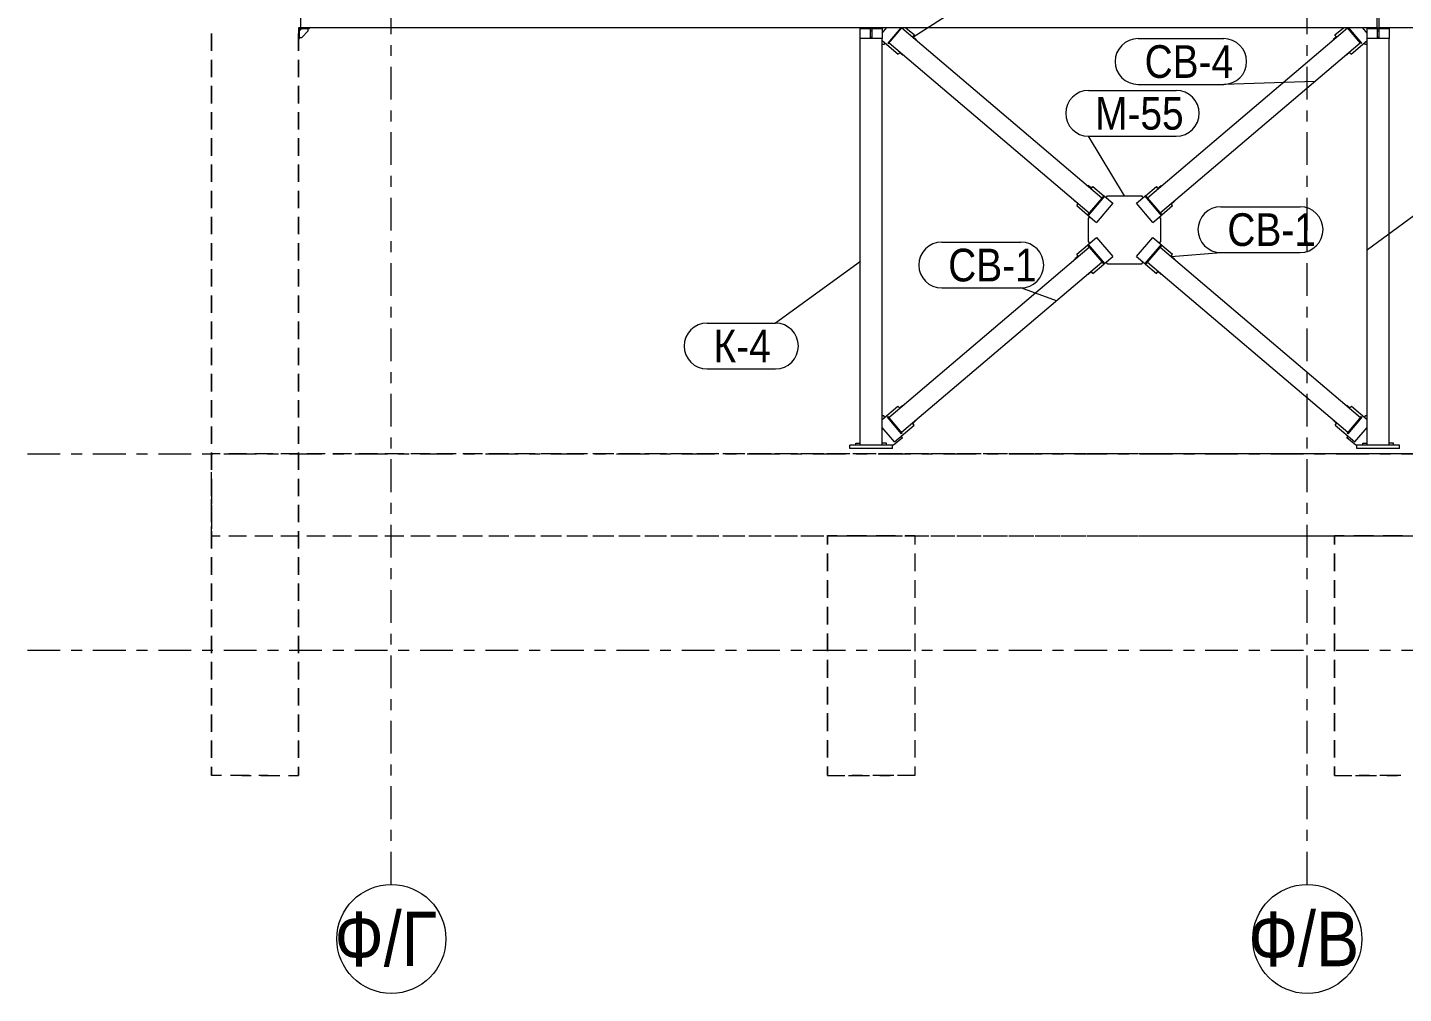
# Model space of a CAD drawing. Header units: millimetres. Extents: x -423 to 766, y -621 to 220.
# Drawn here: x 29.5 to 155.7, y -470.2 to -381.6 of the extents above; entities that cross this region are included whole.
import ezdxf

# ---------------------------------------------------------------- set-up
doc = ezdxf.new("R2010")
doc.units = ezdxf.units.MM
doc.linetypes.add('XKITLINE00', pattern=[0])
doc.linetypes.add('XKITLINE03', pattern=[6, 3, -1, 1, -1])
for name, color, linetype, lineweight in [('Part', 2, 'Continuous', 0), ('PartMark', 3, 'Continuous', 0), ('ReferenceModel', 1, 'Continuous', 0), ('S-GRID', 1, 'Continuous', 0), ('Текст', 3, 'Continuous', 0)]:
    doc.layers.add(name, color=color, linetype=linetype, lineweight=lineweight)
doc.styles.add('GOST type A', font='ARIAL.TTF')

msp = doc.modelspace()

# ---------------------------------------------------------------- linework, layer by layer
at = {"layer": 'Part', "linetype": 'XKITLINE00', "lineweight": 0}
for p, q in [((54.56, -381.64), (54.56, -379.24)), ((153.27, -381.64), (153.27, -379.24)), ((153.45, -381.64), (153.45, -379.24)), ((54.36, -381.64), (54.36, -382.64)), ((55.36, -381.64), (54.36, -381.64)), ((54.44, -382.64), (54.44, -381.72)), ((54.44, -381.72), (55.36, -381.72)), ((54.44, -381.92), (54.64, -381.72)), ((153.27, -381.64), (54.56, -381.64)), ((54.64, -382.52), (55.24, -381.92)), ((55.24, -381.92), (55.24, -381.72)), ((55.36, -381.72), (55.36, -381.64)), ((105.86, -382.64), (105.86, -381.64)), ((105.86, -381.72), (107.86, -381.72)), ((106.81, -382.52), (106.81, -381.72)), ((106.81, -381.92), (106.91, -381.92)), ((106.91, -381.72), (106.91, -382.52)), ((107.86, -381.64), (107.86, -382.64)), ((107.86, -382.13), (108.28, -381.64)), ((109.59, -381.64), (108.39, -383.05)), ((108.45, -383.1), (109.69, -381.64)), ((109.68, -381.65), (128.03, -397.24)), ((110.05, -381.64), (110.83, -382.3)), ((110.7, -382.46), (110.83, -382.3)), ((132.2, -397.24), (150.54, -381.65)), ((149.39, -382.3), (150.17, -381.64)), ((149.53, -382.46), (149.39, -382.3)), ((151.77, -383.1), (150.53, -381.64)), ((150.63, -381.64), (151.83, -383.05)), ((152.36, -382.13), (151.95, -381.64)), ((152.36, -382.64), (152.36, -381.64)), ((152.36, -381.72), (154.36, -381.72)), ((153.27, -381.64), (153.45, -381.64)), ((153.31, -382.52), (153.31, -381.72)), ((153.31, -381.92), (153.41, -381.92)), ((153.41, -381.72), (153.41, -382.52)), ((245.66, -381.64), (153.45, -381.64)), ((154.36, -381.64), (154.36, -382.64)), ((54.36, -382.64), (54.44, -382.64)), ((54.44, -382.52), (54.64, -382.52)), ((105.86, -419.94), (105.86, -382.64)), ((107.86, -382.64), (105.86, -382.64)), ((106.91, -382.52), (106.81, -382.52)), ((107.86, -419.94), (107.86, -382.64)), ((107.86, -382.8), (109.34, -384.06)), ((108.01, -383.19), (107.86, -383.19)), ((108.14, -383.03), (108.01, -383.19)), ((108.39, -383.05), (108.45, -383.1)), ((108.52, -383.02), (126.86, -398.61)), ((110.67, -382.49), (110.7, -382.46)), ((110.7, -382.46), (111, -382.72)), ((110.98, -382.75), (111, -382.72)), ((133.36, -398.61), (151.71, -383.02)), ((149.53, -382.46), (149.22, -382.72)), ((149.22, -382.72), (149.25, -382.75)), ((149.55, -382.49), (149.53, -382.46)), ((150.88, -384.06), (152.36, -382.8)), ((151.83, -383.05), (151.77, -383.1)), ((152.21, -383.19), (152.08, -383.03)), ((152.36, -383.19), (152.21, -383.19)), ((154.36, -382.64), (152.36, -382.64)), ((152.36, -419.94), (152.36, -382.64)), ((153.41, -382.52), (153.31, -382.52)), ((154.36, -419.94), (154.36, -382.64)), ((109.34, -384.06), (109.48, -383.9)), ((109.48, -383.9), (109.51, -383.87)), ((109.48, -383.9), (109.79, -384.16)), ((109.79, -384.16), (109.81, -384.12)), ((150.44, -384.16), (150.41, -384.12)), ((150.74, -383.9), (150.44, -384.16)), ((150.72, -383.87), (150.74, -383.9)), ((150.88, -384.06), (150.74, -383.9)), ((126.76, -396.11), (126.73, -396.14)), ((127.06, -396.36), (126.76, -396.11)), ((127.06, -396.36), (127.2, -396.2)), ((127.2, -396.2), (128.19, -397.05)), ((132.03, -397.05), (133.03, -396.2)), ((133.16, -396.36), (133.03, -396.2)), ((133.16, -396.36), (133.47, -396.11)), ((133.49, -396.14), (133.47, -396.11)), ((128.19, -397.05), (126.7, -398.8)), ((128.25, -397.1), (126.76, -398.85)), ((127.04, -396.39), (127.06, -396.36)), ((128.25, -397.1), (128.19, -397.05)), ((128.25, -397.1), (129.01, -397.74)), ((128.4, -397.23), (128.53, -397.07)), ((128.53, -397.07), (131.69, -397.07)), ((131.21, -397.74), (131.97, -397.1)), ((131.82, -397.23), (131.69, -397.07)), ((132.03, -397.05), (131.97, -397.1)), ((131.97, -397.1), (133.46, -398.85)), ((132.03, -397.05), (133.52, -398.8)), ((133.19, -396.39), (133.16, -396.36)), ((125.54, -397.54), (125.57, -397.51)), ((125.84, -397.8), (125.54, -397.54)), ((125.71, -397.96), (125.84, -397.8)), ((125.71, -397.96), (126.7, -398.8)), ((125.87, -397.77), (125.84, -397.8)), ((129.01, -397.74), (127.52, -399.5)), ((132.7, -399.5), (131.21, -397.74)), ((133.52, -398.8), (134.51, -397.96)), ((134.38, -397.8), (134.35, -397.77)), ((134.38, -397.8), (134.68, -397.54)), ((134.51, -397.96), (134.38, -397.8)), ((134.68, -397.54), (134.66, -397.51)), ((126.76, -398.85), (126.7, -398.8)), ((126.76, -398.85), (127.52, -399.5)), ((126.78, -399.13), (126.91, -398.98)), ((126.78, -401.24), (126.78, -399.13)), ((132.7, -399.5), (133.46, -398.85)), ((133.44, -399.13), (133.31, -398.98)), ((133.44, -401.24), (133.44, -399.13)), ((133.52, -398.8), (133.46, -398.85)), ((126.76, -401.53), (127.52, -400.88)), ((126.91, -401.4), (126.78, -401.24)), ((127.52, -400.88), (129.01, -402.63)), ((131.21, -402.63), (132.7, -400.88)), ((132.7, -400.88), (133.46, -401.53)), ((133.31, -401.4), (133.44, -401.24)), ((108.49, -417.38), (126.86, -401.77)), ((125.71, -402.42), (126.7, -401.58)), ((125.84, -402.58), (125.71, -402.42)), ((126.76, -401.53), (126.7, -401.58)), ((126.7, -401.58), (128.19, -403.33)), ((126.76, -401.53), (128.25, -403.28)), ((133.46, -401.53), (131.97, -403.28)), ((133.52, -401.58), (132.03, -403.33)), ((133.36, -401.77), (151.74, -417.38)), ((133.52, -401.58), (133.46, -401.53)), ((133.52, -401.58), (134.51, -402.42)), ((134.38, -402.58), (134.51, -402.42)), ((109.65, -418.75), (128.03, -403.14)), ((125.84, -402.58), (125.54, -402.84)), ((125.54, -402.84), (125.57, -402.87)), ((125.87, -402.61), (125.84, -402.58)), ((127.2, -404.17), (128.19, -403.33)), ((128.25, -403.28), (128.19, -403.33)), ((128.25, -403.28), (129.01, -402.63)), ((128.56, -403.34), (128.4, -403.15)), ((131.66, -403.34), (128.56, -403.34)), ((131.21, -402.63), (131.97, -403.28)), ((131.66, -403.34), (131.82, -403.15)), ((132.03, -403.33), (131.97, -403.28)), ((132.03, -403.33), (133.03, -404.17)), ((132.2, -403.14), (150.57, -418.75)), ((134.35, -402.61), (134.38, -402.58)), ((134.38, -402.58), (134.68, -402.84)), ((134.66, -402.87), (134.68, -402.84)), ((126.76, -404.27), (126.73, -404.24)), ((127.06, -404.01), (126.76, -404.27)), ((127.04, -403.98), (127.06, -404.01)), ((127.2, -404.17), (127.06, -404.01)), ((133.03, -404.17), (133.16, -404.01)), ((133.16, -404.01), (133.19, -403.98)), ((133.16, -404.01), (133.47, -404.27)), ((133.47, -404.27), (133.49, -404.24)), ((107.86, -417.58), (109.32, -416.34)), ((109.45, -416.5), (109.32, -416.34)), ((109.45, -416.5), (109.76, -416.25)), ((109.78, -416.28), (109.76, -416.25)), ((150.47, -416.25), (150.44, -416.28)), ((150.77, -416.5), (150.47, -416.25)), ((150.77, -416.5), (150.91, -416.34)), ((150.91, -416.34), (152.36, -417.58)), ((107.86, -417.22), (107.98, -417.22)), ((108.11, -417.37), (107.98, -417.22)), ((108.36, -417.35), (108.42, -417.3)), ((109.66, -418.88), (108.36, -417.35)), ((109.72, -418.83), (108.42, -417.3)), ((109.48, -416.54), (109.45, -416.5)), ((110.97, -417.68), (110.95, -417.65)), ((149.25, -417.68), (149.28, -417.65)), ((151.8, -417.3), (150.51, -418.83)), ((151.86, -417.35), (150.57, -418.88)), ((150.75, -416.54), (150.77, -416.5)), ((151.86, -417.35), (151.8, -417.3)), ((152.11, -417.37), (152.24, -417.22)), ((152.24, -417.22), (152.36, -417.22)), ((108.99, -419.64), (107.86, -418.31)), ((108.99, -419.64), (110.8, -418.1)), ((109.66, -418.88), (109.72, -418.83)), ((110.67, -417.94), (110.64, -417.91)), ((110.67, -417.94), (110.97, -417.68)), ((110.8, -418.1), (110.67, -417.94)), ((149.55, -417.94), (149.25, -417.68)), ((149.42, -418.1), (149.55, -417.94)), ((149.42, -418.1), (151.23, -419.64)), ((149.58, -417.91), (149.55, -417.94)), ((150.57, -418.88), (150.51, -418.83)), ((151.23, -419.64), (152.36, -418.31)), ((104.91, -420.24), (104.91, -419.94)), ((108.81, -419.94), (104.91, -419.94)), ((105.46, -419.94), (105.46, -419.74)), ((105.46, -419.74), (105.86, -419.74)), ((108.26, -419.74), (107.86, -419.74)), ((108.26, -419.94), (108.26, -419.74)), ((108.9, -419.94), (108.81, -419.94)), ((108.81, -420.24), (108.81, -419.94)), ((109.73, -419.27), (108.9, -419.94)), ((109.73, -419.27), (109.6, -419.12)), ((150.49, -419.27), (150.62, -419.12)), ((151.32, -419.94), (150.49, -419.27)), ((151.41, -419.94), (151.32, -419.94)), ((151.41, -420.24), (151.41, -419.94)), ((155.31, -419.94), (151.41, -419.94)), ((151.96, -419.94), (151.96, -419.74)), ((151.96, -419.74), (152.36, -419.74)), ((154.76, -419.74), (154.36, -419.74)), ((154.76, -419.94), (154.76, -419.74)), ((155.31, -420.24), (155.31, -419.94)), ((108.81, -420.24), (104.91, -420.24)), ((155.31, -420.24), (151.41, -420.24))]:
    msp.add_line(p, q, dxfattribs=at)
at = {"layer": 'PartMark', "linetype": 'XKITLINE00', "lineweight": 0}
for p, q in [((110.69, -382.51), (119.47, -376.84)), ((131.34, -382.64), (139.19, -382.64)), ((131.34, -386.84), (139.19, -386.84)), ((147.54, -386.56), (139.19, -386.84)), ((152.37, -401.97), (160.14, -396.29)), ((138.93, -398.06), (146.2, -398.06)), ((113.33, -401.31), (120.59, -401.31)), ((134.37, -402.63), (138.93, -402.26)), ((138.93, -402.26), (146.2, -402.26)), ((105.87, -403.07), (98.09, -408.74)), ((113.33, -405.51), (120.59, -405.51)), ((123.85, -406.68), (120.59, -405.51)), ((91.81, -408.74), (98.09, -408.74)), ((91.81, -412.94), (98.09, -412.94))]:
    msp.add_line(p, q, dxfattribs=at)
for centre, start, end in [((131.34, -384.74), 90, 270), ((139.19, -384.74), 270, 90), ((138.93, -400.16), 90, 270), ((146.2, -400.16), 270, 90), ((113.33, -403.41), 90, 270), ((120.59, -403.41), 270, 90), ((91.81, -410.84), 90, 270), ((98.09, -410.84), 270, 90)]:
    msp.add_arc(centre, 2.1, start, end, dxfattribs=at)
at = {"layer": 'ReferenceModel', "linetype": 'XKITLINE00', "lineweight": 0}
for p, q in [((46.36, -383.77), (46.36, -382.17)), ((46.36, -382.17), (46.36, -383.77)), ((46.36, -383.77), (46.36, -382.17)), ((54.36, -382.17), (54.36, -383.77)), ((54.36, -383.77), (54.36, -382.17)), ((54.36, -382.17), (54.36, -383.77)), ((46.36, -386.18), (46.36, -384.57)), ((46.36, -384.57), (46.36, -386.18)), ((46.36, -386.18), (46.36, -384.57)), ((54.36, -384.57), (54.36, -386.18)), ((54.36, -386.18), (54.36, -384.57)), ((54.36, -384.57), (54.36, -386.18)), ((46.36, -388.58), (46.36, -386.98)), ((46.36, -386.98), (46.36, -388.58)), ((46.36, -388.58), (46.36, -386.98)), ((54.36, -386.98), (54.36, -388.58)), ((54.36, -388.58), (54.36, -386.98)), ((54.36, -386.98), (54.36, -388.58)), ((46.36, -390.98), (46.36, -389.38)), ((46.36, -389.38), (46.36, -390.98)), ((46.36, -390.98), (46.36, -389.38)), ((54.36, -389.38), (54.36, -390.98)), ((54.36, -390.98), (54.36, -389.38)), ((54.36, -389.38), (54.36, -390.98)), ((46.36, -393.38), (46.36, -391.78)), ((46.36, -391.78), (46.36, -393.38)), ((46.36, -393.38), (46.36, -391.78)), ((54.36, -391.78), (54.36, -393.38)), ((54.36, -393.38), (54.36, -391.78)), ((54.36, -391.78), (54.36, -393.38)), ((46.36, -395.78), (46.36, -394.18)), ((46.36, -394.18), (46.36, -395.78)), ((46.36, -395.78), (46.36, -394.18)), ((54.36, -394.18), (54.36, -395.78)), ((54.36, -395.78), (54.36, -394.18)), ((54.36, -394.18), (54.36, -395.78)), ((46.36, -398.19), (46.36, -396.59)), ((46.36, -396.59), (46.36, -398.19)), ((46.36, -398.19), (46.36, -396.59)), ((54.36, -396.59), (54.36, -398.19)), ((54.36, -398.19), (54.36, -396.59)), ((54.36, -396.59), (54.36, -398.19)), ((46.36, -400.59), (46.36, -398.99)), ((46.36, -398.99), (46.36, -400.59)), ((46.36, -400.59), (46.36, -398.99)), ((54.36, -398.99), (54.36, -400.59)), ((54.36, -400.59), (54.36, -398.99)), ((54.36, -398.99), (54.36, -400.59)), ((46.36, -402.99), (46.36, -401.39)), ((46.36, -401.39), (46.36, -402.99)), ((46.36, -402.99), (46.36, -401.39)), ((54.36, -401.39), (54.36, -402.99)), ((54.36, -402.99), (54.36, -401.39)), ((54.36, -401.39), (54.36, -402.99)), ((46.36, -405.39), (46.36, -403.79)), ((46.36, -403.79), (46.36, -405.39)), ((46.36, -405.39), (46.36, -403.79)), ((54.36, -403.79), (54.36, -405.39)), ((54.36, -405.39), (54.36, -403.79)), ((54.36, -403.79), (54.36, -405.39)), ((46.36, -407.8), (46.36, -406.19)), ((46.36, -406.19), (46.36, -407.8)), ((46.36, -407.8), (46.36, -406.19)), ((54.36, -406.19), (54.36, -407.8)), ((54.36, -407.8), (54.36, -406.19)), ((54.36, -406.19), (54.36, -407.8)), ((46.36, -410.2), (46.36, -408.6)), ((46.36, -408.6), (46.36, -410.2)), ((46.36, -410.2), (46.36, -408.6)), ((54.36, -408.6), (54.36, -410.2)), ((54.36, -410.2), (54.36, -408.6)), ((54.36, -408.6), (54.36, -410.2)), ((46.36, -412.6), (46.36, -411)), ((46.36, -411), (46.36, -412.6)), ((46.36, -412.6), (46.36, -411)), ((54.36, -411), (54.36, -412.6)), ((54.36, -412.6), (54.36, -411)), ((54.36, -411), (54.36, -412.6)), ((46.36, -415), (46.36, -413.4)), ((46.36, -413.4), (46.36, -415)), ((46.36, -415), (46.36, -413.4)), ((54.36, -413.4), (54.36, -415)), ((54.36, -415), (54.36, -413.4)), ((54.36, -413.4), (54.36, -415)), ((46.36, -417.4), (46.36, -415.8)), ((46.36, -415.8), (46.36, -417.4)), ((46.36, -417.4), (46.36, -415.8)), ((54.36, -415.8), (54.36, -417.4)), ((54.36, -417.4), (54.36, -415.8)), ((54.36, -415.8), (54.36, -417.4)), ((46.36, -419.81), (46.36, -418.21)), ((46.36, -418.21), (46.36, -419.81)), ((46.36, -419.81), (46.36, -418.21)), ((54.36, -418.21), (54.36, -419.81)), ((54.36, -419.81), (54.36, -418.21)), ((54.36, -418.21), (54.36, -419.81)), ((46.36, -422.21), (46.36, -420.61)), ((46.36, -420.61), (46.36, -422.21)), ((46.36, -422.21), (46.36, -420.61)), ((46.36, -421.57), (46.36, -420.74)), ((47.16, -420.74), (46.36, -420.74)), ((46.36, -420.74), (46.36, -421.88)), ((47.16, -420.74), (46.36, -420.74)), ((49.54, -420.74), (47.95, -420.74)), ((49.57, -420.74), (47.97, -420.74)), ((51.93, -420.74), (50.34, -420.74)), ((51.98, -420.74), (50.37, -420.74)), ((54.31, -420.74), (52.72, -420.74)), ((54.38, -420.74), (52.78, -420.74)), ((54.36, -420.61), (54.36, -422.21)), ((54.36, -422.21), (54.36, -420.61)), ((54.36, -420.61), (54.36, -422.21)), ((56.7, -420.74), (55.11, -420.74)), ((56.79, -420.74), (55.19, -420.74)), ((59.08, -420.74), (57.49, -420.74)), ((59.2, -420.74), (57.59, -420.74)), ((61.47, -420.74), (59.88, -420.74)), ((61.6, -420.74), (60, -420.74)), ((63.85, -420.74), (62.26, -420.74)), ((64.01, -420.74), (62.41, -420.74)), ((66.24, -420.74), (64.65, -420.74)), ((66.42, -420.74), (64.81, -420.74)), ((68.62, -420.74), (67.03, -420.74)), ((68.82, -420.74), (67.22, -420.74)), ((71.01, -420.74), (69.42, -420.74)), ((71.23, -420.74), (69.62, -420.74)), ((73.39, -420.74), (71.8, -420.74)), ((73.64, -420.74), (72.03, -420.74)), ((75.78, -420.74), (74.19, -420.74)), ((76.04, -420.74), (74.44, -420.74)), ((78.16, -420.74), (76.57, -420.74)), ((78.45, -420.74), (76.84, -420.74)), ((80.55, -420.74), (78.96, -420.74)), ((80.86, -420.74), (79.25, -420.74)), ((82.93, -420.74), (81.34, -420.74)), ((83.26, -420.74), (81.66, -420.74)), ((85.32, -420.74), (83.73, -420.74)), ((85.67, -420.74), (84.06, -420.74)), ((87.7, -420.74), (86.11, -420.74)), ((88.08, -420.74), (86.47, -420.74)), ((90.09, -420.74), (88.5, -420.74)), ((90.48, -420.74), (88.88, -420.74)), ((92.47, -420.74), (90.88, -420.74)), ((92.89, -420.74), (91.28, -420.74)), ((94.86, -420.74), (93.27, -420.74)), ((95.29, -420.74), (93.69, -420.74)), ((97.24, -420.74), (95.65, -420.74)), ((97.7, -420.74), (96.1, -420.74)), ((99.63, -420.74), (98.04, -420.74)), ((100.11, -420.74), (98.5, -420.74)), ((102.01, -420.74), (100.42, -420.74)), ((102.51, -420.74), (100.91, -420.74)), ((104.4, -420.74), (102.81, -420.74)), ((104.92, -420.74), (103.32, -420.74)), ((106.78, -420.74), (105.19, -420.74)), ((107.33, -420.74), (105.72, -420.74)), ((109.17, -420.74), (107.58, -420.74)), ((109.73, -420.74), (108.13, -420.74)), ((111.55, -420.74), (109.96, -420.74)), ((112.14, -420.74), (110.54, -420.74)), ((113.94, -420.74), (112.35, -420.74)), ((114.55, -420.74), (112.94, -420.74)), ((116.32, -420.74), (114.73, -420.74)), ((116.95, -420.74), (115.35, -420.74)), ((118.71, -420.74), (117.12, -420.74)), ((119.36, -420.74), (117.76, -420.74)), ((121.09, -420.74), (119.5, -420.74)), ((121.77, -420.74), (120.16, -420.74)), ((123.48, -420.74), (121.89, -420.74)), ((124.17, -420.74), (122.57, -420.74)), ((125.86, -420.74), (124.27, -420.74)), ((126.58, -420.74), (124.98, -420.74)), ((128.25, -420.74), (126.66, -420.74)), ((128.99, -420.74), (127.38, -420.74)), ((130.63, -420.74), (129.04, -420.74)), ((131.39, -420.74), (129.79, -420.74)), ((133.02, -420.74), (131.43, -420.74)), ((133.8, -420.74), (132.2, -420.74)), ((135.4, -420.74), (133.81, -420.74)), ((136.21, -420.74), (134.6, -420.74)), ((137.79, -420.74), (136.2, -420.74)), ((138.61, -420.74), (137.01, -420.74)), ((140.17, -420.74), (138.58, -420.74)), ((141.02, -420.74), (139.42, -420.74)), ((142.56, -420.74), (140.97, -420.74)), ((143.43, -420.74), (141.82, -420.74)), ((144.94, -420.74), (143.35, -420.74)), ((145.83, -420.74), (144.23, -420.74)), ((147.33, -420.74), (145.74, -420.74)), ((148.24, -420.74), (146.64, -420.74)), ((149.71, -420.74), (148.12, -420.74)), ((150.65, -420.74), (149.04, -420.74)), ((152.1, -420.74), (150.51, -420.74)), ((153.05, -420.74), (151.45, -420.74)), ((154.48, -420.74), (152.89, -420.74)), ((155.46, -420.74), (153.85, -420.74)), ((156.87, -420.74), (155.28, -420.74)), ((46.36, -424.07), (46.36, -422.4)), ((46.36, -424.61), (46.36, -423.01)), ((46.36, -423.01), (46.36, -424.61)), ((46.36, -424.61), (46.36, -423.01)), ((46.36, -423.03), (46.36, -425.32)), ((54.36, -423.01), (54.36, -424.61)), ((54.36, -424.61), (54.36, -423.01)), ((54.36, -423.01), (54.36, -424.61)), ((46.36, -426.57), (46.36, -424.9)), ((46.36, -427.01), (46.36, -425.41)), ((46.36, -425.41), (46.36, -427.01)), ((46.36, -427.01), (46.36, -425.41)), ((46.36, -426.46), (46.36, -427.61)), ((54.36, -425.41), (54.36, -427.01)), ((54.36, -427.01), (54.36, -425.41)), ((54.36, -425.41), (54.36, -427.01)), ((46.36, -428.24), (46.36, -427.4)), ((46.36, -428.24), (46.36, -427.61)), ((46.36, -428.24), (46.36, -427.61)), ((46.36, -429.42), (46.36, -427.81)), ((46.36, -427.81), (46.36, -429.42)), ((46.36, -429.42), (46.36, -427.81)), ((46.36, -428.24), (47.16, -428.24)), ((46.36, -428.24), (47.16, -428.24)), ((47.95, -428.24), (49.54, -428.24)), ((47.97, -428.24), (49.57, -428.24)), ((50.34, -428.24), (51.93, -428.24)), ((50.37, -428.24), (51.98, -428.24)), ((52.72, -428.24), (54.31, -428.24)), ((52.78, -428.24), (54.38, -428.24)), ((54.36, -427.81), (54.36, -429.42)), ((54.36, -429.42), (54.36, -427.81)), ((54.36, -427.81), (54.36, -429.42)), ((55.11, -428.24), (56.7, -428.24)), ((55.19, -428.24), (56.79, -428.24)), ((57.49, -428.24), (59.08, -428.24)), ((57.59, -428.24), (59.2, -428.24)), ((59.88, -428.24), (61.47, -428.24)), ((60, -428.24), (61.6, -428.24)), ((62.26, -428.24), (63.85, -428.24)), ((62.41, -428.24), (64.01, -428.24)), ((64.65, -428.24), (66.24, -428.24)), ((64.81, -428.24), (66.42, -428.24)), ((67.03, -428.24), (68.62, -428.24)), ((67.22, -428.24), (68.82, -428.24)), ((69.42, -428.24), (71.01, -428.24)), ((69.62, -428.24), (71.23, -428.24)), ((71.8, -428.24), (73.39, -428.24)), ((72.03, -428.24), (73.64, -428.24)), ((74.19, -428.24), (75.78, -428.24)), ((74.44, -428.24), (76.04, -428.24)), ((76.57, -428.24), (78.16, -428.24)), ((76.84, -428.24), (78.45, -428.24)), ((78.96, -428.24), (80.55, -428.24)), ((79.25, -428.24), (80.86, -428.24)), ((81.34, -428.24), (82.93, -428.24)), ((81.66, -428.24), (83.26, -428.24)), ((83.73, -428.24), (85.32, -428.24)), ((84.06, -428.24), (85.67, -428.24)), ((86.11, -428.24), (87.7, -428.24)), ((86.47, -428.24), (88.08, -428.24)), ((88.5, -428.24), (90.09, -428.24)), ((88.88, -428.24), (90.48, -428.24)), ((90.88, -428.24), (92.47, -428.24)), ((91.28, -428.24), (92.89, -428.24)), ((93.27, -428.24), (94.86, -428.24)), ((93.69, -428.24), (95.29, -428.24)), ((95.65, -428.24), (97.24, -428.24)), ((96.1, -428.24), (97.7, -428.24)), ((98.04, -428.24), (99.63, -428.24)), ((98.5, -428.24), (100.11, -428.24)), ((100.42, -428.24), (102.01, -428.24)), ((100.91, -428.24), (102.51, -428.24)), ((102.81, -428.24), (104.4, -428.24)), ((102.86, -428.24), (103.75, -428.24)), ((102.86, -428.24), (102.86, -429.05)), ((102.86, -428.24), (102.86, -429.05)), ((102.86, -428.24), (103.75, -428.24)), ((103.75, -428.24), (102.86, -428.24)), ((102.86, -429.05), (102.86, -428.24)), ((103.32, -428.24), (104.92, -428.24)), ((104.64, -428.24), (106.42, -428.24)), ((104.64, -428.24), (106.42, -428.24)), ((106.42, -428.24), (104.64, -428.24)), ((105.19, -428.24), (106.78, -428.24)), ((105.72, -428.24), (107.33, -428.24)), ((107.31, -428.24), (109.08, -428.24)), ((107.31, -428.24), (109.08, -428.24)), ((109.08, -428.24), (107.31, -428.24)), ((107.58, -428.24), (109.17, -428.24)), ((108.13, -428.24), (109.73, -428.24)), ((109.96, -428.24), (111.55, -428.24)), ((109.97, -428.24), (110.86, -428.24)), ((109.97, -428.24), (110.86, -428.24)), ((110.86, -428.24), (109.97, -428.24)), ((110.54, -428.24), (112.14, -428.24)), ((110.86, -428.24), (110.86, -429.05)), ((110.86, -428.24), (110.86, -429.05)), ((110.86, -428.24), (110.86, -429.05)), ((112.35, -428.24), (113.94, -428.24)), ((112.94, -428.24), (114.55, -428.24)), ((114.73, -428.24), (116.32, -428.24)), ((115.35, -428.24), (116.95, -428.24)), ((117.12, -428.24), (118.71, -428.24)), ((117.76, -428.24), (119.36, -428.24)), ((119.5, -428.24), (121.09, -428.24)), ((120.16, -428.24), (121.77, -428.24)), ((121.89, -428.24), (123.48, -428.24)), ((122.57, -428.24), (124.17, -428.24)), ((124.27, -428.24), (125.86, -428.24)), ((124.98, -428.24), (126.58, -428.24)), ((126.66, -428.24), (128.25, -428.24)), ((127.38, -428.24), (128.99, -428.24)), ((129.04, -428.24), (130.63, -428.24)), ((129.79, -428.24), (131.39, -428.24)), ((131.43, -428.24), (133.02, -428.24)), ((132.2, -428.24), (133.8, -428.24)), ((133.81, -428.24), (135.4, -428.24)), ((134.6, -428.24), (136.21, -428.24)), ((136.2, -428.24), (137.79, -428.24)), ((137.01, -428.24), (138.61, -428.24)), ((138.58, -428.24), (140.17, -428.24)), ((139.42, -428.24), (141.02, -428.24)), ((140.97, -428.24), (142.56, -428.24)), ((141.82, -428.24), (143.43, -428.24)), ((143.35, -428.24), (144.94, -428.24)), ((144.23, -428.24), (145.83, -428.24)), ((145.74, -428.24), (147.33, -428.24)), ((146.64, -428.24), (148.24, -428.24)), ((148.12, -428.24), (149.71, -428.24)), ((149.04, -428.24), (150.65, -428.24)), ((149.36, -428.24), (150.25, -428.24)), ((149.36, -428.24), (149.36, -429.05)), ((149.36, -428.24), (149.36, -429.05)), ((149.36, -428.24), (150.25, -428.24)), ((150.25, -428.24), (149.36, -428.24)), ((149.36, -429.05), (149.36, -428.24)), ((150.51, -428.24), (152.1, -428.24)), ((151.14, -428.24), (152.92, -428.24)), ((151.14, -428.24), (152.92, -428.24)), ((152.92, -428.24), (151.14, -428.24)), ((151.45, -428.24), (153.05, -428.24)), ((152.89, -428.24), (154.48, -428.24)), ((153.81, -428.24), (155.58, -428.24)), ((153.81, -428.24), (155.58, -428.24)), ((155.58, -428.24), (153.81, -428.24)), ((153.85, -428.24), (155.46, -428.24)), ((155.28, -428.24), (156.87, -428.24)), ((46.36, -431.82), (46.36, -430.22)), ((46.36, -430.22), (46.36, -431.82)), ((46.36, -431.82), (46.36, -430.22)), ((54.36, -430.22), (54.36, -431.82)), ((54.36, -431.82), (54.36, -430.22)), ((54.36, -430.22), (54.36, -431.82)), ((102.86, -429.87), (102.86, -431.5)), ((102.86, -429.87), (102.86, -431.5)), ((102.86, -431.5), (102.86, -429.87)), ((110.86, -429.87), (110.86, -431.5)), ((110.86, -429.87), (110.86, -431.5)), ((110.86, -429.87), (110.86, -431.5)), ((149.36, -429.87), (149.36, -431.5)), ((149.36, -429.87), (149.36, -431.5)), ((149.36, -431.5), (149.36, -429.87)), ((46.36, -434.22), (46.36, -432.62)), ((46.36, -432.62), (46.36, -434.22)), ((46.36, -434.22), (46.36, -432.62)), ((54.36, -432.62), (54.36, -434.22)), ((54.36, -434.22), (54.36, -432.62)), ((54.36, -432.62), (54.36, -434.22)), ((102.86, -432.31), (102.86, -433.94)), ((102.86, -432.31), (102.86, -433.94)), ((102.86, -433.94), (102.86, -432.31)), ((110.86, -432.31), (110.86, -433.94)), ((110.86, -432.31), (110.86, -433.94)), ((110.86, -432.31), (110.86, -433.94)), ((149.36, -432.31), (149.36, -433.94)), ((149.36, -432.31), (149.36, -433.94)), ((149.36, -433.94), (149.36, -432.31)), ((46.36, -436.62), (46.36, -435.02)), ((46.36, -435.02), (46.36, -436.62)), ((46.36, -436.62), (46.36, -435.02)), ((54.36, -435.02), (54.36, -436.62)), ((54.36, -436.62), (54.36, -435.02)), ((54.36, -435.02), (54.36, -436.62)), ((102.86, -434.76), (102.86, -436.38)), ((102.86, -434.76), (102.86, -436.38)), ((102.86, -436.38), (102.86, -434.76)), ((110.86, -434.76), (110.86, -436.38)), ((110.86, -434.76), (110.86, -436.38)), ((110.86, -434.76), (110.86, -436.38)), ((149.36, -434.76), (149.36, -436.38)), ((149.36, -434.76), (149.36, -436.38)), ((149.36, -436.38), (149.36, -434.76)), ((46.36, -439.02), (46.36, -437.42)), ((46.36, -437.42), (46.36, -439.02)), ((46.36, -439.02), (46.36, -437.42)), ((54.36, -437.42), (54.36, -439.02)), ((54.36, -439.02), (54.36, -437.42)), ((54.36, -437.42), (54.36, -439.02)), ((102.86, -437.2), (102.86, -438.83)), ((102.86, -437.2), (102.86, -438.83)), ((102.86, -438.83), (102.86, -437.2)), ((110.86, -437.2), (110.86, -438.83)), ((110.86, -437.2), (110.86, -438.83)), ((110.86, -437.2), (110.86, -438.83)), ((149.36, -437.2), (149.36, -438.83)), ((149.36, -437.2), (149.36, -438.83)), ((149.36, -438.83), (149.36, -437.2)), ((46.36, -441.43), (46.36, -439.82)), ((46.36, -439.82), (46.36, -441.43)), ((46.36, -441.43), (46.36, -439.82)), ((54.36, -439.82), (54.36, -441.43)), ((54.36, -441.43), (54.36, -439.82)), ((54.36, -439.82), (54.36, -441.43)), ((102.86, -439.64), (102.86, -441.27)), ((102.86, -439.64), (102.86, -441.27)), ((102.86, -441.27), (102.86, -439.64)), ((110.86, -439.64), (110.86, -441.27)), ((110.86, -439.64), (110.86, -441.27)), ((110.86, -439.64), (110.86, -441.27)), ((149.36, -439.64), (149.36, -441.27)), ((149.36, -439.64), (149.36, -441.27)), ((149.36, -441.27), (149.36, -439.64)), ((46.36, -443.83), (46.36, -442.23)), ((46.36, -442.23), (46.36, -443.83)), ((46.36, -443.83), (46.36, -442.23)), ((54.36, -442.23), (54.36, -443.83)), ((54.36, -443.83), (54.36, -442.23)), ((54.36, -442.23), (54.36, -443.83)), ((102.86, -442.09), (102.86, -443.72)), ((102.86, -442.09), (102.86, -443.72)), ((102.86, -443.72), (102.86, -442.09)), ((110.86, -442.09), (110.86, -443.72)), ((110.86, -442.09), (110.86, -443.72)), ((110.86, -442.09), (110.86, -443.72)), ((149.36, -442.09), (149.36, -443.72)), ((149.36, -442.09), (149.36, -443.72)), ((149.36, -443.72), (149.36, -442.09)), ((46.36, -446.23), (46.36, -444.63)), ((46.36, -444.63), (46.36, -446.23)), ((46.36, -446.23), (46.36, -444.63)), ((54.36, -444.63), (54.36, -446.23)), ((54.36, -446.23), (54.36, -444.63)), ((54.36, -444.63), (54.36, -446.23)), ((102.86, -444.53), (102.86, -446.16)), ((102.86, -444.53), (102.86, -446.16)), ((102.86, -446.16), (102.86, -444.53)), ((110.86, -444.53), (110.86, -446.16)), ((110.86, -444.53), (110.86, -446.16)), ((110.86, -444.53), (110.86, -446.16)), ((149.36, -444.53), (149.36, -446.16)), ((149.36, -444.53), (149.36, -446.16)), ((149.36, -446.16), (149.36, -444.53)), ((46.36, -448.63), (46.36, -447.03)), ((46.36, -447.03), (46.36, -448.63)), ((46.36, -448.63), (46.36, -447.03)), ((54.36, -447.03), (54.36, -448.63)), ((54.36, -448.63), (54.36, -447.03)), ((54.36, -447.03), (54.36, -448.63)), ((102.86, -446.98), (102.86, -448.6)), ((102.86, -446.98), (102.86, -448.6)), ((102.86, -448.6), (102.86, -446.98)), ((110.86, -446.98), (110.86, -448.6)), ((110.86, -446.98), (110.86, -448.6)), ((110.86, -446.98), (110.86, -448.6)), ((149.36, -446.98), (149.36, -448.6)), ((149.36, -446.98), (149.36, -448.6)), ((149.36, -448.6), (149.36, -446.98)), ((46.36, -450.23), (46.36, -449.43)), ((46.36, -449.43), (46.36, -450.23)), ((46.36, -450.23), (46.36, -449.43)), ((47.29, -450.23), (46.36, -450.23)), ((47.23, -450.23), (46.36, -450.23)), ((49.84, -450.23), (48.1, -450.23)), ((49.15, -450.23), (48.22, -450.23)), ((49.15, -450.23), (50.02, -450.23)), ((51.57, -450.23), (50.71, -450.23)), ((50.89, -450.23), (52.62, -450.23)), ((51.57, -450.23), (52.5, -450.23)), ((53.43, -450.23), (54.36, -450.23)), ((53.49, -450.23), (54.36, -450.23)), ((54.36, -449.43), (54.36, -450.23)), ((54.36, -450.23), (54.36, -449.43)), ((54.36, -449.43), (54.36, -450.23)), ((102.86, -449.42), (102.86, -450.23)), ((102.86, -449.42), (102.86, -450.23)), ((102.86, -450.23), (102.86, -449.42)), ((102.86, -450.23), (104.45, -450.23)), ((102.86, -450.23), (103.82, -450.23)), ((104.78, -450.23), (106.7, -450.23)), ((106.06, -450.23), (105.1, -450.23)), ((108.94, -450.23), (107.02, -450.23)), ((107.66, -450.23), (108.62, -450.23)), ((110.86, -450.23), (109.27, -450.23)), ((110.86, -450.23), (109.9, -450.23)), ((110.86, -449.42), (110.86, -450.23)), ((110.86, -449.42), (110.86, -450.23)), ((110.86, -449.42), (110.86, -450.23)), ((149.36, -449.42), (149.36, -450.23)), ((149.36, -449.42), (149.36, -450.23)), ((149.36, -450.23), (149.36, -449.42)), ((149.36, -450.23), (150.95, -450.23)), ((149.36, -450.23), (150.32, -450.23)), ((151.28, -450.23), (153.2, -450.23)), ((152.56, -450.23), (151.6, -450.23)), ((155.44, -450.23), (153.52, -450.23)), ((154.16, -450.23), (155.12, -450.23))]:
    msp.add_line(p, q, dxfattribs=at)
at = {"layer": 'S-GRID', "linetype": 'XKITLINE03', "lineweight": 0}
for p, q in [((62.86, -460.23), (62.86, -317.14)), ((146.86, -460.23), (146.86, -317.14)), ((29.5, -420.74), (264.86, -420.74)), ((29.5, -438.74), (264.86, -438.74))]:
    msp.add_line(p, q, dxfattribs=at)
at = {"layer": 'S-GRID', "linetype": 'XKITLINE00', "lineweight": 0}
for centre in [(62.86, -465.23), (146.86, -465.23)]:
    msp.add_circle(centre, 5, dxfattribs=at)
at = {"layer": 'Текст', "linetype": 'XKITLINE00', "lineweight": 0}
for p, q in [((126.8, -387.39), (134.84, -387.39)), ((130.11, -397.07), (126.8, -391.59)), ((126.8, -391.59), (134.84, -391.59))]:
    msp.add_line(p, q, dxfattribs=at)
for centre, start, end in [((126.8, -389.49), 90, 270), ((134.84, -389.49), 270, 90)]:
    msp.add_arc(centre, 2.1, start, end, dxfattribs=at)

# ---------------------------------------------------------------- texts
at = {"layer": 'PartMark', "style": 'GOST type A', "width": 0.85}
for s, p in [('СВ-4', (131.94, -386.24)), ('СВ-1', (139.53, -401.66)), ('СВ-1', (113.93, -404.91)), ('К-4', (92.41, -412.34))]:
    msp.add_text(s, height=3, dxfattribs=at).set_placement(p)
at = {"layer": 'S-GRID', "style": 'GOST type A', "width": 0.85}
for s, p in [('Ф/Г', (57.65, -467.73)), ('Ф/В', (141.49, -467.73))]:
    msp.add_text(s, height=5, dxfattribs=at).set_placement(p)
at = {"layer": 'Текст', "style": 'GOST type A', "width": 0.85}
msp.add_text('М-55', height=3, dxfattribs=at).set_placement((127.4, -390.99))

doc.saveas('drawing.dxf')
